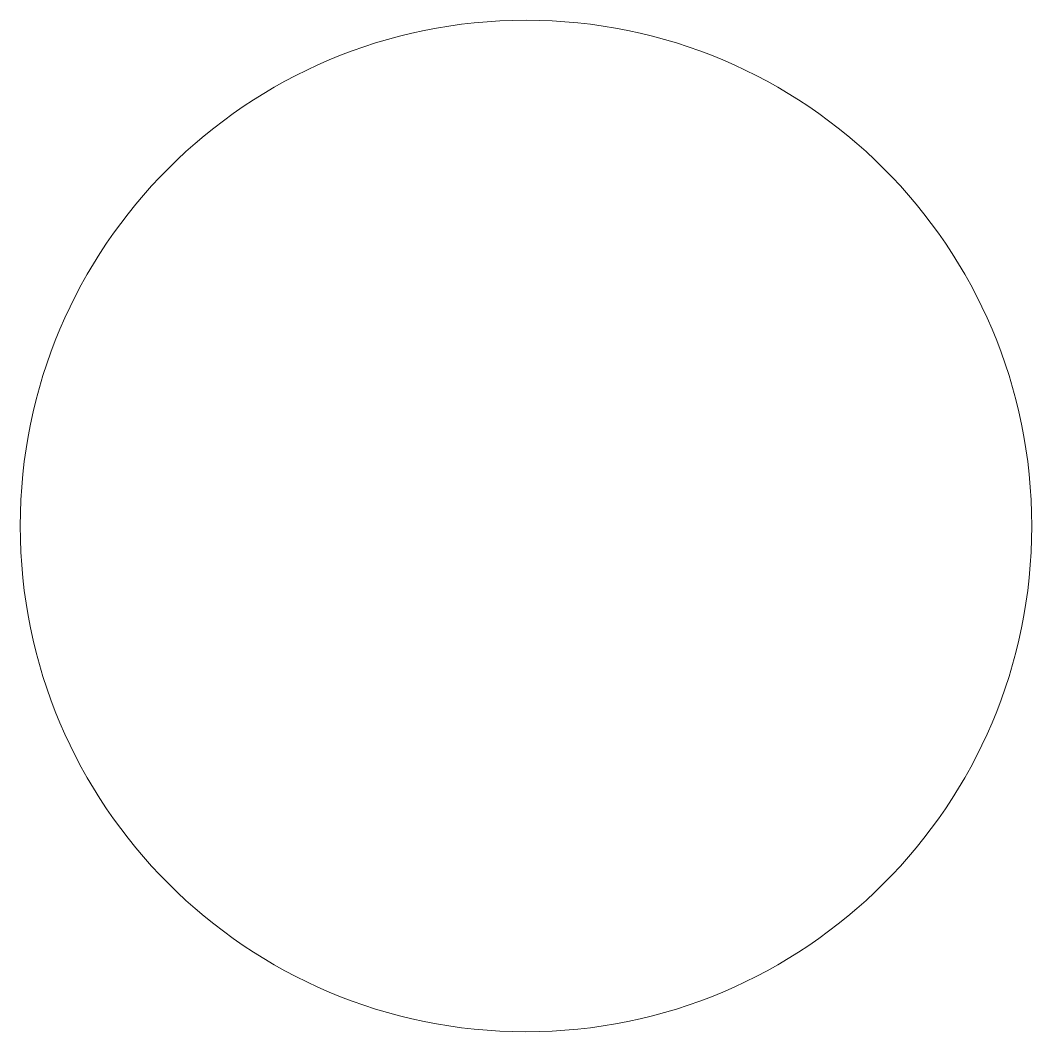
# Model space of a CAD drawing. Extents: x 0 to 100, y 0 to 100.
import ezdxf

# ---------------------------------------------------------------- set-up
doc = ezdxf.new("R2010")
doc.units = 0
doc.layers.get('0').update_dxf_attribs({"lineweight": 0})

msp = doc.modelspace()

# ---------------------------------------------------------------- linework, layer by layer
msp.add_circle((50, 50), 50)

doc.saveas('drawing.dxf')
